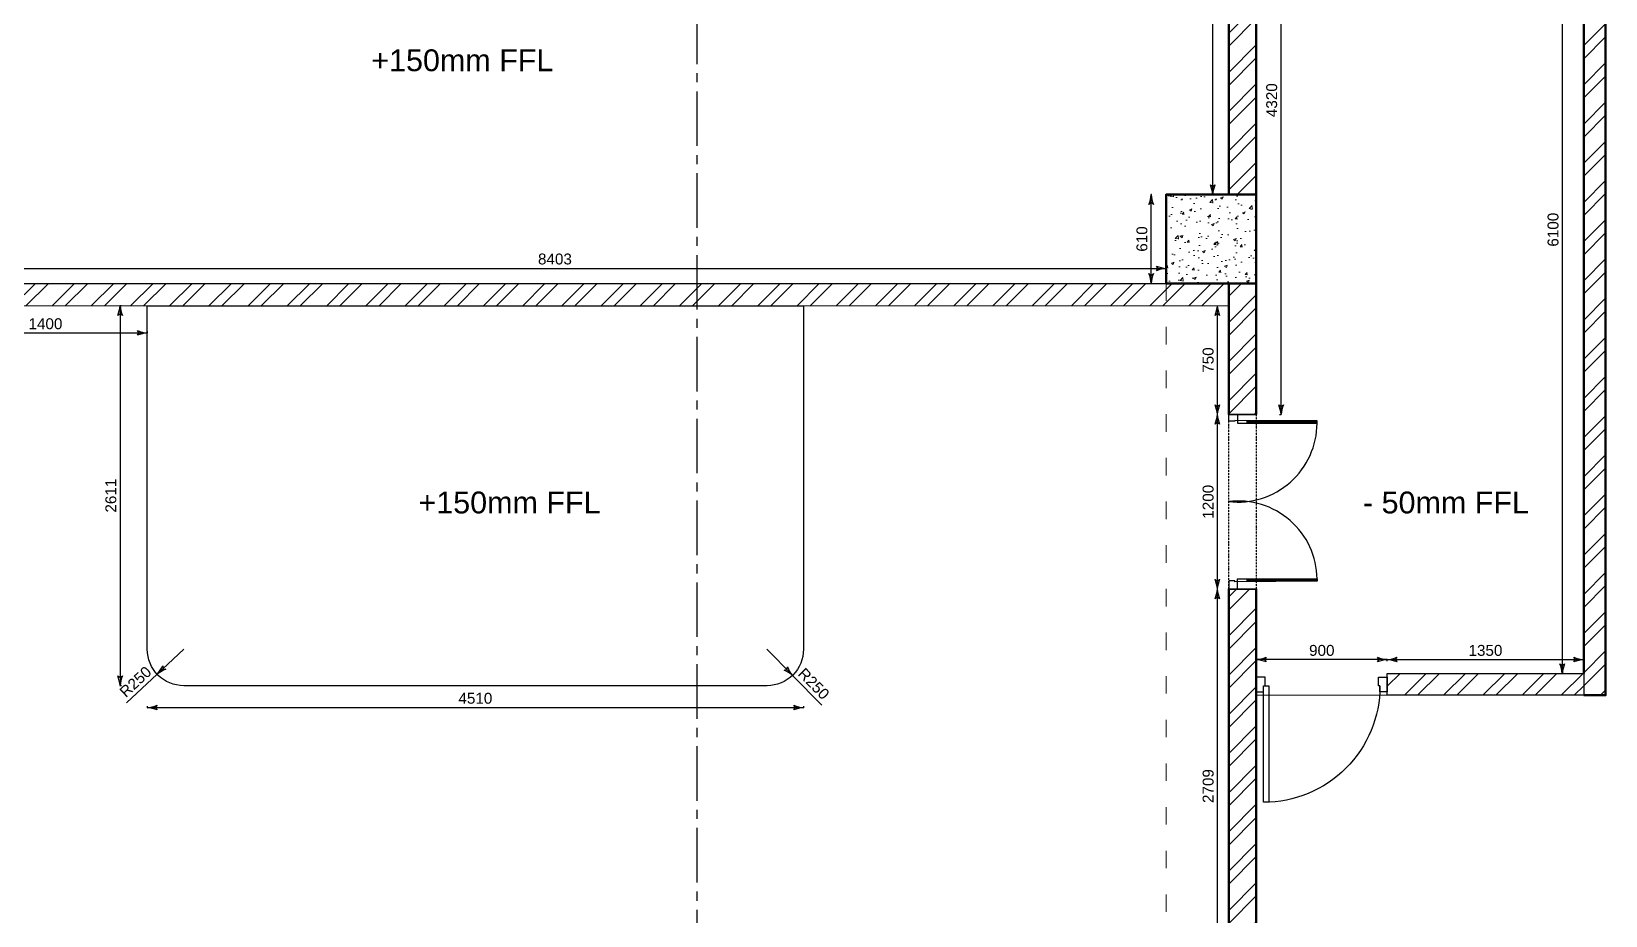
# Model space of a CAD drawing. Header units: millimetres. Extents: x 68727 to 319899, y -4876 to 265722.
# Drawn here: x 210178 to 220997, y 71899 to 77975 of the extents above; entities that cross this region are included whole.
import ezdxf

# ---------------------------------------------------------------- set-up
doc = ezdxf.new("R2010")
doc.units = ezdxf.units.MM
for name, pattern in [('ACAD_ISO03W100', [30, 12, -18]), ('CENTER2', [1.125, 0.75, -0.125, 0.125, -0.125]), ('HIDDEN', [9.525, 6.35, -3.175]), ('WALL', [21, 12, -3, 0, -3, 0, -3])]:
    doc.linetypes.add(name, pattern=pattern)
for name, color, linetype in [('Dimensions', 172, 'Continuous'), ('Door', 23, 'Continuous'), ('POLY', 6, 'Continuous')]:
    doc.layers.add(name, color=color, linetype=linetype)
for name, color, linetype, lineweight in [('HACH', 252, 'Continuous', 13), ('LS_DR_Plan Beam', 9, 'HIDDEN', 0), ('LS_DR_Wall', 7, 'Continuous', 35), ('SECTIONS', 10, 'Continuous', 25), ('wall', 5, 'Continuous', 30), ('wall1', 2, 'WALL', 25)]:
    doc.layers.add(name, color=color, linetype=linetype, lineweight=lineweight)
doc.styles.get("Standard").update_dxf_attribs({"font": 'arial.ttf'})
doc.dimstyles.new('SC-25', dxfattribs={"dimtxt": 75, "dimasz": 0.4, "dimexe": 1, "dimexo": 100, "dimgap": 25, "dimtad": 1, "dimdec": 0, "dimzin": 0, "dimdsep": 46, "dimtxsty": 'Standard', "dimblk1": 'A1', "dimblk2": 'A1', "dimsah": 1, "dimcen": 0.09, "dimdle": 3, "dimclrd": 1, "dimclre": 1, "dimclrt": 1, "dimadec": 0, "dimazin": 0, "dimtfac": 1, "dimtdec": 0, "dimtofl": 0, "dimtmove": 0, "dimatfit": 2, "dimldrblk": 'A1', "dimfxl": 10, "dimfxlon": 1, "dimtolj": 1, "dimtzin": 0, "dimarcsym": 0})
pattern_1 = [(45, (-624962.11, -131860.55), (-134.70384, 134.70384), []), (45, (-624872.31, -131860.55), (-134.70384, 134.70384), [])]
pattern_2 = [(45, (0, 894.51), (-134.70384, 134.70384), []), (45, (89.8, 894.51), (-134.70384, 134.70384), [])]

# ---------------------------------------------------------------- blocks, each defined once
blk = doc.blocks.new('A1')
at = {"layer": 'wall', "color": 1}
for p, q in [((-138, 0), (-167, 40)), ((-167, -40), (-138, 0))]:
    blk.add_line(p, q, dxfattribs=at)
for centre, start, end in [((53, 586), 248, 264.8035), ((53, -586), 95.1965, 112)]:
    blk.add_arc(centre, 589, start, end, dxfattribs=at)
blk = doc.blocks.new('*D718')
at = {"layer": 'Defpoints', "color": 0, "transparency": 16777216}
for p in [(218407, 76091), (218329, 75343), (218407, 75343)]:
    blk.add_point(p, dxfattribs=at)
at = {"layer": 'Dimensions', "color": 1, "lineweight": -2, "transparency": 16777216}
for p, q in [((218329, 76091), (218328, 76091)), ((218329, 76090), (218329, 75344)), ((218329, 75343), (218328, 75343))]:
    blk.add_line(p, q, dxfattribs=at)
at = {"layer": 'Dimensions', "color": 1, "lineweight": -2, "transparency": 16777216, "xscale": 0.4, "yscale": 0.4, "zscale": 0.4}
for p, rotation in [((218329, 76091), 90), ((218329, 75343), 270)]:
    blk.add_blockref('A1', p, dxfattribs=dict(at, rotation=rotation))
at = {"layer": 'Dimensions', "color": 1, "transparency": 16777216, "insert": (218266, 75717), "char_height": 75, "attachment_point": 5, "rotation": 90}
blk.add_mtext('\\A1;750', dxfattribs=at)
blk = doc.blocks.new('*D719')
at = {"layer": 'Defpoints', "color": 0, "transparency": 16777216}
for p in [(218407, 75343), (218329, 74143), (218407, 74143)]:
    blk.add_point(p, dxfattribs=at)
at = {"layer": 'Dimensions', "color": 1, "lineweight": -2, "transparency": 16777216}
for p, q in [((218329, 75343), (218328, 75343)), ((218329, 75343), (218329, 74144)), ((218329, 74143), (218328, 74143))]:
    blk.add_line(p, q, dxfattribs=at)
at = {"layer": 'Dimensions', "color": 1, "lineweight": -2, "transparency": 16777216, "xscale": 0.4, "yscale": 0.4, "zscale": 0.4}
for p, rotation in [((218329, 75343), 90), ((218329, 74143), 270)]:
    blk.add_blockref('A1', p, dxfattribs=dict(at, rotation=rotation))
at = {"layer": 'Dimensions', "color": 1, "transparency": 16777216, "insert": (218266, 74743), "char_height": 75, "attachment_point": 5, "rotation": 90}
blk.add_mtext('\\A1;1200', dxfattribs=at)
blk = doc.blocks.new('*D720')
at = {"layer": 'Defpoints', "color": 0, "transparency": 16777216}
for p in [(218407, 74143), (217917, 71434), (218329, 71434)]:
    blk.add_point(p, dxfattribs=at)
at = {"layer": 'Dimensions', "color": 1, "lineweight": -2, "transparency": 16777216}
for p, q in [((218329, 74143), (218328, 74143)), ((218329, 74143), (218329, 71435)), ((218319, 71434), (218330, 71434))]:
    blk.add_line(p, q, dxfattribs=at)
at = {"layer": 'Dimensions', "color": 1, "lineweight": -2, "transparency": 16777216, "xscale": 0.4, "yscale": 0.4, "zscale": 0.4}
for p, rotation in [((218329, 74143), 90), ((218329, 71434), 270)]:
    blk.add_blockref('A1', p, dxfattribs=dict(at, rotation=rotation))
at = {"layer": 'Dimensions', "color": 1, "transparency": 16777216, "insert": (218266, 72789), "char_height": 75, "attachment_point": 5, "rotation": 90}
blk.add_mtext('\\A1;2709', dxfattribs=at)
blk = doc.blocks.new('*D727')
at = {"layer": 'Defpoints', "color": 0, "transparency": 16777216}
for p in [(217977, 76347), (209574, 76241), (217977, 76244)]:
    blk.add_point(p, dxfattribs=at)
at = {"layer": 'Dimensions', "color": 1, "lineweight": -2, "transparency": 16777216}
for p, q in [((209574, 76341), (209574, 76348)), ((209575, 76347), (217977, 76347)), ((217977, 76344), (217977, 76348))]:
    blk.add_line(p, q, dxfattribs=at)
at = {"layer": 'Dimensions', "color": 1, "lineweight": -2, "transparency": 16777216, "xscale": 0.4, "yscale": 0.4, "zscale": 0.4, "rotation": 180}
blk.add_blockref('A1', (209574, 76347), dxfattribs=at)
at = {"layer": 'Dimensions', "color": 1, "lineweight": -2, "transparency": 16777216, "xscale": 0.4, "yscale": 0.4, "zscale": 0.4}
blk.add_blockref('A1', (217977, 76347), dxfattribs=at)
at = {"layer": 'Dimensions', "color": 1, "transparency": 16777216, "insert": (213776, 76411), "char_height": 75, "attachment_point": 5}
blk.add_mtext('\\A1;8403', dxfattribs=at)
blk = doc.blocks.new('*D728')
at = {"layer": 'Defpoints', "color": 0, "transparency": 16777216}
for p in [(217874, 76854), (217977, 76854), (217977, 76244)]:
    blk.add_point(p, dxfattribs=at)
at = {"layer": 'Dimensions', "color": 1, "lineweight": -2, "transparency": 16777216}
for p, q in [((217877, 76854), (217873, 76854)), ((217874, 76245), (217874, 76854)), ((217877, 76244), (217873, 76244))]:
    blk.add_line(p, q, dxfattribs=at)
at = {"layer": 'Dimensions', "color": 1, "lineweight": -2, "transparency": 16777216, "xscale": 0.4, "yscale": 0.4, "zscale": 0.4}
for p, rotation in [((217874, 76854), 90), ((217874, 76244), 270)]:
    blk.add_blockref('A1', p, dxfattribs=dict(at, rotation=rotation))
at = {"layer": 'Dimensions', "color": 1, "transparency": 16777216, "insert": (217811, 76549), "char_height": 75, "attachment_point": 5, "rotation": 90}
blk.add_mtext('\\A1;610', dxfattribs=at)
blk = doc.blocks.new('*D729')
at = {"layer": 'Defpoints', "color": 0, "transparency": 16777216}
for p in [(218297, 80974), (218407, 80974), (218407, 76854)]:
    blk.add_point(p, dxfattribs=at)
at = {"layer": 'Dimensions', "color": 1, "lineweight": -2, "transparency": 16777216}
for p, q in [((218307, 80974), (218296, 80974)), ((218297, 76855), (218297, 80974)), ((218307, 76854), (218296, 76854))]:
    blk.add_line(p, q, dxfattribs=at)
at = {"layer": 'Dimensions', "color": 1, "lineweight": -2, "transparency": 16777216, "xscale": 0.4, "yscale": 0.4, "zscale": 0.4}
for p, rotation in [((218297, 80974), 90), ((218297, 76854), 270)]:
    blk.add_blockref('A1', p, dxfattribs=dict(at, rotation=rotation))
at = {"layer": 'Dimensions', "color": 1, "transparency": 16777216, "insert": (218234, 78914), "char_height": 75, "attachment_point": 5, "rotation": 90}
blk.add_mtext('\\A1;4120', dxfattribs=at)
blk = doc.blocks.new('*D667')
at = {"layer": 'Defpoints', "color": 0, "transparency": 16777216}
for p in [(211224, 73729), (211042, 73558)]:
    blk.add_point(p, dxfattribs=at)
at = {"layer": 'POLY', "color": 1, "lineweight": -2, "transparency": 16777216}
for p, q in [((211226, 73731), (211042, 73559)), ((211042, 73558), (210831, 73362))]:
    blk.add_line(p, q, dxfattribs=at)
at = {"layer": 'POLY', "color": 1, "lineweight": -2, "transparency": 16777216, "xscale": 0.4, "yscale": 0.4, "zscale": 0.4, "rotation": 223.0722419436104}
blk.add_blockref('A1', (211042, 73558), dxfattribs=at)
at = {"layer": 'POLY', "color": 1, "transparency": 16777216, "insert": (210893, 73506), "char_height": 75, "attachment_point": 5, "rotation": 43.0722}
blk.add_mtext('\\A1;R250', dxfattribs=at)
blk = doc.blocks.new('*D668')
at = {"layer": 'Defpoints', "color": 0, "transparency": 16777216}
for p in [(215234, 73729), (215409, 73550)]:
    blk.add_point(p, dxfattribs=at)
at = {"layer": 'POLY', "color": 1, "lineweight": -2, "transparency": 16777216}
for p, q in [((215232, 73731), (215409, 73551)), ((215409, 73550), (215610, 73345))]:
    blk.add_line(p, q, dxfattribs=at)
at = {"layer": 'POLY', "color": 1, "lineweight": -2, "transparency": 16777216, "xscale": 0.4, "yscale": 0.4, "zscale": 0.4, "rotation": 314.4126723441647}
blk.add_blockref('A1', (215409, 73550), dxfattribs=at)
at = {"layer": 'POLY', "color": 1, "transparency": 16777216, "insert": (215555, 73492), "char_height": 75, "attachment_point": 5, "rotation": 314.4127}
blk.add_mtext('\\A1;R250', dxfattribs=at)
blk = doc.blocks.new('*D672')
at = {"layer": 'Defpoints', "color": 0, "transparency": 16777216}
for p in [(209574, 76091), (210974, 76091), (210974, 75903)]:
    blk.add_point(p, dxfattribs=at)
at = {"layer": 'Dimensions', "color": 1, "lineweight": -2, "transparency": 16777216}
for p, q in [((209574, 75913), (209574, 75902)), ((209575, 75903), (210974, 75903)), ((210974, 75913), (210974, 75902))]:
    blk.add_line(p, q, dxfattribs=at)
at = {"layer": 'Dimensions', "color": 1, "lineweight": -2, "transparency": 16777216, "xscale": 0.4, "yscale": 0.4, "zscale": 0.4, "rotation": 180}
blk.add_blockref('A1', (209574, 75903), dxfattribs=at)
at = {"layer": 'Dimensions', "color": 1, "lineweight": -2, "transparency": 16777216, "xscale": 0.4, "yscale": 0.4, "zscale": 0.4}
blk.add_blockref('A1', (210974, 75903), dxfattribs=at)
at = {"layer": 'Dimensions', "color": 1, "transparency": 16777216, "insert": (210274, 75966), "char_height": 75, "attachment_point": 5}
blk.add_mtext('\\A1;1400', dxfattribs=at)
blk = doc.blocks.new('*D671')
at = {"layer": 'Defpoints', "color": 0, "transparency": 16777216}
for p in [(220847, 79663), (220700, 73563), (220847, 73563)]:
    blk.add_point(p, dxfattribs=at)
at = {"layer": 'Dimensions', "color": 1, "lineweight": -2, "transparency": 16777216}
for p, q in [((220710, 79663), (220699, 79663)), ((220700, 79663), (220700, 73564)), ((220710, 73563), (220699, 73563))]:
    blk.add_line(p, q, dxfattribs=at)
at = {"layer": 'Dimensions', "color": 1, "lineweight": -2, "transparency": 16777216, "xscale": 0.4, "yscale": 0.4, "zscale": 0.4}
for p, rotation in [((220700, 79663), 90), ((220700, 73563), 270)]:
    blk.add_blockref('A1', p, dxfattribs=dict(at, rotation=rotation))
at = {"layer": 'Dimensions', "color": 1, "transparency": 16777216, "insert": (220637, 76613), "char_height": 75, "attachment_point": 5, "rotation": 90}
blk.add_mtext('\\A1;6100', dxfattribs=at)
blk = doc.blocks.new('*D656')
at = {"layer": 'Defpoints', "color": 0, "transparency": 16777216}
for p in [(218597, 79663), (218767, 79663), (218597, 75343)]:
    blk.add_point(p, dxfattribs=at)
at = {"layer": 'Dimensions', "color": 1, "lineweight": -2, "transparency": 16777216}
for p, q in [((218757, 79663), (218768, 79663)), ((218767, 75344), (218767, 79663)), ((218757, 75343), (218768, 75343))]:
    blk.add_line(p, q, dxfattribs=at)
at = {"layer": 'Dimensions', "color": 1, "lineweight": -2, "transparency": 16777216, "xscale": 0.4, "yscale": 0.4, "zscale": 0.4}
for p, rotation in [((218767, 79663), 90), ((218767, 75343), 270)]:
    blk.add_blockref('A1', p, dxfattribs=dict(at, rotation=rotation))
at = {"layer": 'Dimensions', "color": 1, "transparency": 16777216, "insert": (218703, 77503), "char_height": 75, "attachment_point": 5, "rotation": 90}
blk.add_mtext('\\A1;4320', dxfattribs=at)
blk = doc.blocks.new('D900')
for points in [[(0, 840), (0, 900), (100, 900), (100, 850), (60, 850), (60, 840)], [(0, 60), (0, 0), (100, 0), (100, 50), (60, 50), (60, 60)]]:
    blk.add_lwpolyline(points, close=True)
blk.add_lwpolyline([(60, 850, -0.414214), (860, 50), (60, 50), (60, 85), (859, 85)], format="xyb")
blk = doc.blocks.new('*D843')
at = {"layer": 'Defpoints', "color": 0, "transparency": 16777216}
for p in [(210974, 74362), (215484, 74362), (215484, 73328)]:
    blk.add_point(p, dxfattribs=at)
at = {"layer": 'POLY', "color": 1, "lineweight": -2, "transparency": 16777216}
for p, q in [((210974, 73338), (210974, 73327)), ((210975, 73328), (215484, 73328)), ((215484, 73338), (215484, 73327))]:
    blk.add_line(p, q, dxfattribs=at)
at = {"layer": 'POLY', "color": 1, "lineweight": -2, "transparency": 16777216, "xscale": 0.4, "yscale": 0.4, "zscale": 0.4, "rotation": 180}
blk.add_blockref('A1', (210974, 73328), dxfattribs=at)
at = {"layer": 'POLY', "color": 1, "lineweight": -2, "transparency": 16777216, "xscale": 0.4, "yscale": 0.4, "zscale": 0.4}
blk.add_blockref('A1', (215484, 73328), dxfattribs=at)
at = {"layer": 'POLY', "color": 1, "transparency": 16777216, "insert": (213229, 73392), "char_height": 75, "attachment_point": 5}
blk.add_mtext('\\A1;4510', dxfattribs=at)
blk = doc.blocks.new('*D844')
at = {"layer": 'Defpoints', "color": 0, "transparency": 16777216}
for p in [(210974, 76090), (210787, 73479), (211421, 73479)]:
    blk.add_point(p, dxfattribs=at)
at = {"layer": 'POLY', "color": 1, "lineweight": -2, "transparency": 16777216}
for p, q in [((210797, 76090), (210786, 76090)), ((210787, 76090), (210787, 73479)), ((210797, 73479), (210786, 73479))]:
    blk.add_line(p, q, dxfattribs=at)
at = {"layer": 'POLY', "color": 1, "lineweight": -2, "transparency": 16777216, "xscale": 0.4, "yscale": 0.4, "zscale": 0.4}
for p, rotation in [((210787, 76090), 90), ((210787, 73479), 270)]:
    blk.add_blockref('A1', p, dxfattribs=dict(at, rotation=rotation))
at = {"layer": 'POLY', "color": 1, "transparency": 16777216, "insert": (210724, 74785), "char_height": 75, "attachment_point": 5, "rotation": 90}
blk.add_mtext('\\A1;2611', dxfattribs=at)
blk = doc.blocks.new('*D872')
at = {"layer": 'Defpoints', "color": 0, "transparency": 16777216}
for p in [(220847, 73658), (219497, 73563), (220847, 73563)]:
    blk.add_point(p, dxfattribs=at)
at = {"layer": 'POLY', "color": 1, "lineweight": -2, "transparency": 16777216}
for p, q in [((219497, 73658), (219497, 73659)), ((219497, 73658), (220847, 73658)), ((220847, 73658), (220847, 73659))]:
    blk.add_line(p, q, dxfattribs=at)
at = {"layer": 'POLY', "color": 1, "lineweight": -2, "transparency": 16777216, "xscale": 0.4, "yscale": 0.4, "zscale": 0.4, "rotation": 180}
blk.add_blockref('A1', (219497, 73658), dxfattribs=at)
at = {"layer": 'POLY', "color": 1, "lineweight": -2, "transparency": 16777216, "xscale": 0.4, "yscale": 0.4, "zscale": 0.4}
blk.add_blockref('A1', (220847, 73658), dxfattribs=at)
at = {"layer": 'POLY', "color": 1, "transparency": 16777216, "insert": (220172, 73721), "char_height": 75, "attachment_point": 5}
blk.add_mtext('\\A1;1350', dxfattribs=at)
blk = doc.blocks.new('*D879')
at = {"layer": 'Defpoints', "color": 0, "transparency": 16777216}
for p in [(218597, 73658), (218597, 73413), (219497, 73413)]:
    blk.add_point(p, dxfattribs=at)
at = {"layer": 'POLY', "color": 1, "lineweight": -2, "transparency": 16777216}
for p, q in [((218597, 73648), (218597, 73659)), ((219497, 73658), (218597, 73658)), ((219497, 73648), (219497, 73659))]:
    blk.add_line(p, q, dxfattribs=at)
at = {"layer": 'POLY', "color": 1, "lineweight": -2, "transparency": 16777216, "xscale": 0.4, "yscale": 0.4, "zscale": 0.4, "rotation": 180}
blk.add_blockref('A1', (218597, 73658), dxfattribs=at)
at = {"layer": 'POLY', "color": 1, "lineweight": -2, "transparency": 16777216, "xscale": 0.4, "yscale": 0.4, "zscale": 0.4}
blk.add_blockref('A1', (219497, 73658), dxfattribs=at)
at = {"layer": 'POLY', "color": 1, "transparency": 16777216, "insert": (219047, 73721), "char_height": 75, "attachment_point": 5}
blk.add_mtext('\\A1;900', dxfattribs=at)

msp = doc.modelspace()

# ---------------------------------------------------------------- hatches: boundary and pattern name
at = {"layer": 'HACH'}
h = msp.add_hatch(dxfattribs=at)
h.set_pattern_fill('ANSI32', color=256, scale=20)
h.set_pattern_definition([(45, (42379.16, 0), (-134.70384, 134.70384), []), (45, (42468.97, 0), (-134.70384, 134.70384), [])])
h.paths.add_polyline_path([(218597, 80974.2), (218406.8, 80974.2), (218406.9, 79711.2), (218406.8, 79531.2), (218407, 79531.2), (218407, 76854.2), (218597, 76854.2)])
h = msp.add_hatch(dxfattribs=at)
h.set_pattern_fill('ANSI32', color=5, scale=20)
h.set_pattern_definition(pattern_2)
h.paths.add_polyline_path([(218597, 79813.2), (218597, 79663.2), (219947.3, 79663.1), (219947.3, 79813.2)])
h.paths.add_polyline_path([(220847.3, 73413.2), (220847.3, 73563.2), (219497, 73563.2), (219497, 73413.2)])
h = msp.add_hatch(dxfattribs=at)
h.set_pattern_fill('ANSI32', color=256, scale=20)
h.set_pattern_definition(pattern_2)
h.paths.add_polyline_path([(220997.3, 79813.2), (220847.3, 79813.2), (220847.3, 79789.6), (220847.3, 79789.6), (220847.3, 79689.6), (220847.3, 79663.2), (220847.3, 73563.2), (220847.3, 73413.2), (220997.3, 73413.2)])
h = msp.add_hatch(dxfattribs=at)
h.set_pattern_fill('AR-CONC', color=256)
h.set_pattern_definition([(50, (-624962.11, -131860.55), (182.18467, -15.939086), [19.05, -209.55]), (355, (-624962.11, -131860.55), (-35.24342, 191.056845), [15.24, -167.640584]), (100.451445, (-624946.93, -131861.88), (146.941247, 175.117752), [16.19001, -178.090245]), (46.1842, (-624962.11, -131809.75), (271.07904, -42.04233), [28.575, -314.325]), (96.635558, (-624939.52, -131813.25), (237.404134, 247.426125), [24.28502, -267.13561]), (351.18415, (-624962.11, -131809.75), (237.40413, 247.426125), [22.85997, -251.45973]), (21, (-624936.71, -131822.45), (151.61439, -102.265198), [19.05, -209.55]), (326, (-624936.71, -131822.45), (61.80203, 184.187966), [15.24, -167.64]), (71.451445, (-624924.08, -131830.97), (213.41642, 81.92277), [16.19001, -178.089938]), (37.5, (-624962.114, -131860.55), (3.0886033, 84.555039), [0, -165.608, 0, -170.18, 0, -168.275]), (7.5, (-624962.11, -131860.55), (66.8196625, 100.180575), [0, -97.028, 0, -161.798, 0, -64.135]), (327.5, (-625018.756, -131860.55), (135.590595, -5.728744), [0, -63.5, 0, -198.12, 0, -262.89]), (317.5, (-625044.16, -131860.55), (148.129181, 25.426491), [0, -82.55, 0, -131.572, 0, -186.69])])
h.paths.add_polyline_path([(218597, 76244.2), (218597, 76854.2), (217977, 76854.2), (217977, 76244.2)])
h = msp.add_hatch(dxfattribs=at)
h.set_pattern_fill('ANSI32', color=5, scale=20)
h.set_pattern_definition([(45, (71848.53, 77709.6), (-134.70384, 134.70384), []), (45, (71938.33, 77709.6), (-134.70384, 134.70384), [])])
h.paths.add_polyline_path([(209574.2, 76241.4), (209574.2, 76091.1), (218407, 76090), (218407, 76241.1)])
h = msp.add_hatch(dxfattribs=at)
h.set_pattern_fill('ANSI32', color=256, scale=20)
h.set_pattern_definition(pattern_1)
h.paths.add_polyline_path([(218407, 75344.2), (218597, 75344.2), (218597, 76244.2), (218407, 76244.2)])
h = msp.add_hatch(dxfattribs=at)
h.set_pattern_fill('ANSI32', color=256, scale=20)
h.set_pattern_definition(pattern_1)
h.paths.add_polyline_path([(218597, 74143.2), (218407, 74143.2), (218407, 71434.2), (218597, 71434.2)])

# ---------------------------------------------------------------- linework, layer by layer
at = {"color": 5}
for points in [[(209574.2, 76091.1), (218407, 76090), (218407, 76241.1), (209574.2, 76241.4)], [(219497, 73563.2), (220847.3, 73563.2), (220847.3, 73413.2), (219497, 73413.2)]]:
    msp.add_lwpolyline(points, close=True, dxfattribs=at)
at = {"layer": 'Door'}
for points in [[(219015, 75283.4), (219015, 75298.9), (218449.9, 75302), (218449.9, 75296.2), (218407, 75296.2), (218407, 75344), (218468.5, 75344), (218468.5, 75283.4), (219015, 75283.4)], [(219015, 75296.2), (218528.8, 75296.2)], [(219015, 75290.4), (218528.8, 75290.4)], [(219015, 74212.4), (219015, 74196.9), (218449.9, 74193.8), (218449.9, 74199.6), (218407, 74199.6), (218407, 74144.2), (218468.5, 74144.2), (218468.5, 74212.4), (219015, 74212.4)], [(219015, 74205.4), (218528.8, 74205.4)], [(219015, 74199.6), (218528.8, 74199.6)]]:
    msp.add_lwpolyline(points, dxfattribs=at)
for centre, radius, start, end in [((218468.5, 75287.2), 546.5, 263.53636, 359.60158), ((218472.8, 74206), 542.2, 0.67982, 96.97113)]:
    msp.add_arc(centre, radius, start, end, dxfattribs=at)
at = {"layer": 'HACH'}
msp.add_lwpolyline([(218597, 73413.2), (219497, 73413.2)], dxfattribs=at)
at = {"layer": 'LS_DR_Plan Beam', "linetype": 'ACAD_ISO03W100', "ltscale": 10, "transparency": 33554508}
msp.add_line((217977, 76244.2), (217977, 71434.2), dxfattribs=at)
at = {"layer": 'LS_DR_Wall', "ltscale": 0.25}
for p, q in [((218407, 75343.2), (218597, 75343.2)), ((218407, 74143.2), (218597, 74143.2))]:
    msp.add_line(p, q, dxfattribs=at)
at = {"layer": 'LS_DR_Wall', "lineweight": 50, "ltscale": 0.25}
for points in [[(218597, 75343.2), (218597, 82553.2), (217961, 82553.2), (217961, 82403.2), (218430, 82403.2), (218430, 81619.2), (217940, 81619.2), (217940, 80974.2), (218406.8, 80974.2), (218406.8, 79711.2), (218406.8, 79711.2), (218406.8, 79531.2), (218407, 79531.2), (218407, 76854.2), (217977, 76854.2), (217977, 76244.2), (218407, 76244.2), (218407, 75343.2)], [(220847.3, 73413.2), (220997.3, 73413.2), (220997.3, 79813.2), (220847.3, 79813.2), (220847.3, 79663.2), (220847.3, 73563.2)], [(218407, 74144.2), (218407, 71434.2), (217917, 71434.2), (217917, 70824.2), (218407, 70824.2), (218407, 65945.2), (217937, 65945.2), (217937, 65335.2), (218397, 65335.2), (218397, 63233.2), (217917, 63233.2), (217917, 62623.2), (218597, 62623.2), (218597, 74144.2)]]:
    msp.add_lwpolyline(points, dxfattribs=at)
msp.add_lwpolyline([(217977, 76854.2), (218597, 76854.2), (218597, 76244.2), (217977, 76244.2)], close=True, dxfattribs=at)
at = {"layer": 'SECTIONS', "linetype": 'CENTER2', "ltscale": 500}
msp.add_lwpolyline([(214750.3, 82626.1), (214750.3, 57635.8)], dxfattribs=at)
at = {"layer": 'SECTIONS', "lineweight": 30}
msp.add_lwpolyline([(215484.2, 73729, -0.4142136), (215234.2, 73479), (211224.2, 73479, -0.4142136), (210974.2, 73729), (210974.2, 76090), (215484.2, 76090)], format="xyb", close=True, dxfattribs=at)
at = {"layer": 'wall1'}
msp.add_lwpolyline([(218407, 75343.2), (218597, 75343.2), (218597, 74143.2), (218407, 74143.2)], close=True, dxfattribs=at)

# ---------------------------------------------------------------- block references
at = {"layer": 'Door', "rotation": 270}
msp.add_blockref('D900', (218597, 73537.4), dxfattribs=at)

# ---------------------------------------------------------------- texts
at = {"color": 7, "char_height": 150, "attachment_point": 1}
for s, insert in [('\\pxt5;+150mm FFL', (212513.4, 77852.2)), ('\\pxt5;+150mm FFL', (212837.8, 74812.9)), ('\\pxt5;- 50mm FFL', (219330.1, 74812.9))]:
    msp.add_mtext_dynamic_manual_height_columns(s, width=24159.375, gutter_width=47.5, heights=[47.9], dxfattribs=dict(at, insert=insert))

# ---------------------------------------------------------------- dimensions: what is measured, and where the dimension line sits
at = {"layer": 'Dimensions'}
for base, p1, p2, picture, middle in [((218297.4, 80974.2), (218407, 76854.2), (218406.8, 80974.2), '*D729', (218234.1, 78914.2)), ((218766.7, 79663.2), (218597, 75343.2), (218597, 79663.2), '*D656', (218703.3, 77503.2)), ((220699.9, 73563.2), (220847.3, 79663.2), (220847.3, 73563.2), '*D671', (220636.6, 76613.2)), ((217874.2, 76854.2), (217977, 76244.2), (217977, 76854.2), '*D728', (217810.9, 76549.2))]:
    dim = msp.add_linear_dim(base=base, p1=p1, p2=p2, angle=90, dimstyle='SC-25', dxfattribs=at)
    dim.commit()
    dim.dimension.update_dxf_attribs({"geometry": picture, "text_midpoint": middle})
dim = msp.add_linear_dim(base=(217977, 76347.3), p1=(209574.2, 76241.4), p2=(217977, 76244.2), dimstyle='SC-25', override={"dimtmove": 1}, dxfattribs=at)
dim.commit()
dim.dimension.update_dxf_attribs({"geometry": '*D727', "text_midpoint": (213775.6, 76410.6)})
dim = msp.add_linear_dim(base=(210974.2, 75903.1), p1=(209574.2, 76091.1), p2=(210974.2, 76091.1), dimstyle='SC-25', dxfattribs=at)
dim.commit()
dim.dimension.update_dxf_attribs({"geometry": '*D672', "text_midpoint": (210274.2, 75966.4)})
dim = msp.add_linear_dim(base=(218329.1, 75343.2), p1=(218407, 76090.5), p2=(218407, 75343.2), angle=90, text='750', dimstyle='SC-25', dxfattribs=at)
dim.commit()
dim.dimension.update_dxf_attribs({"geometry": '*D718', "text_midpoint": (218265.8, 75716.9)})
for base, p1, p2, picture, middle in [((218329.1, 74143.2), (218407, 75343.2), (218407, 74143.2), '*D719', (218265.8, 74743.2)), ((218329.1, 71434.2), (218407, 74143.2), (217917, 71434.2), '*D720', (218265.8, 72788.7))]:
    dim = msp.add_linear_dim(base=base, p1=p1, p2=p2, angle=90, dimstyle='SC-25', override={"dimtmove": 1}, dxfattribs=at)
    dim.commit()
    dim.dimension.update_dxf_attribs({"geometry": picture, "text_midpoint": middle})
at = {"layer": 'POLY'}
dim = msp.add_linear_dim(base=(210787, 73479), p1=(210974.2, 76090), p2=(211421.3, 73479), angle=90, dimstyle='SC-25', dxfattribs=at)
dim.commit()
dim.dimension.update_dxf_attribs({"geometry": '*D844', "text_midpoint": (210723.7, 74784.5)})
for base, p1, p2, picture, middle in [((215484.2, 73328.2), (210974.2, 74361.8), (215484.2, 74361.8), '*D843', (213229.2, 73391.5)), ((218597, 73657.8), (219497, 73413.2), (218597, 73413.2), '*D879', (219047, 73721.1)), ((220847.3, 73657.8), (219497, 73563.2), (220847.3, 73563.2), '*D872', (220172.1, 73721.1))]:
    dim = msp.add_linear_dim(base=base, p1=p1, p2=p2, dimstyle='SC-25', dxfattribs=at)
    dim.commit()
    dim.dimension.update_dxf_attribs({"geometry": picture, "text_midpoint": middle})
for center, mpoint, picture, middle in [((211224.2, 73729), (211041.6, 73558.3), '*D667', (210893.2, 73506.2)), ((215234.2, 73729), (215409.2, 73550.4), '*D668', (215555.2, 73491.9))]:
    dim = msp.add_radius_dim(center=center, mpoint=mpoint, dimstyle='SC-25', dxfattribs=at)
    dim.commit()
    dim.dimension.update_dxf_attribs({"geometry": picture, "text_midpoint": middle})

doc.saveas('drawing.dxf')
